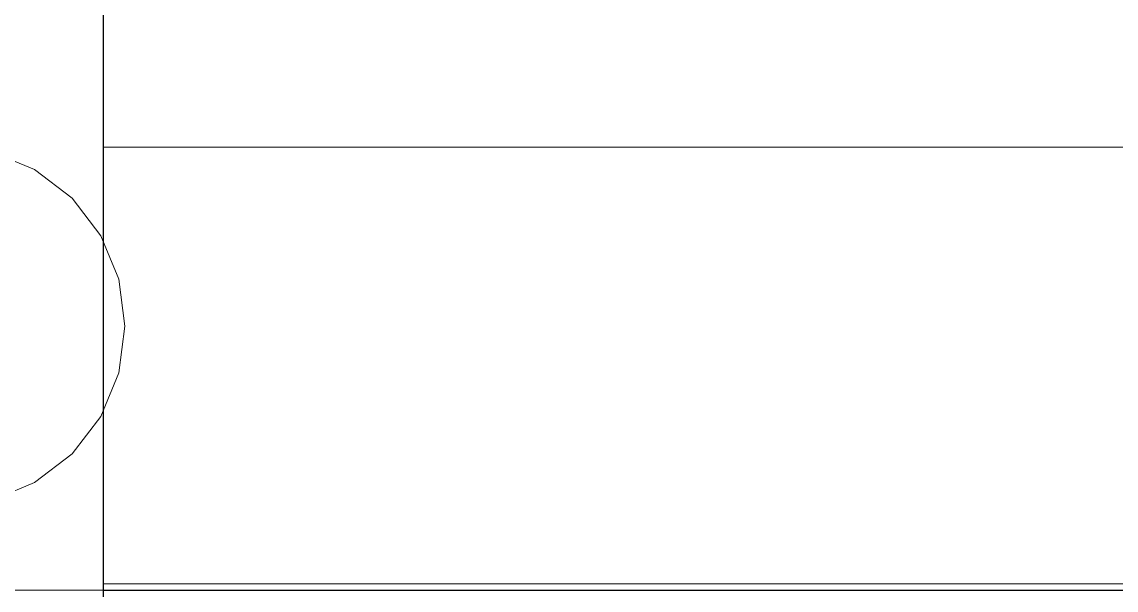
# Model space of a CAD drawing. Header units: millimetres. Extents: x -1 to 471, y -837 to 1.
# Drawn here: x 111.8 to 263, y -715.5 to -636.9 of the extents above; entities that cross this region are included whole.
import ezdxf

# ---------------------------------------------------------------- set-up
doc = ezdxf.new("R2010")
doc.units = ezdxf.units.MM
for name, color, linetype in [('IQ_200_2D', 1, 'Continuous'), ('IQ_200_3D', 1, 'Continuous'), ('IQ_204_3D', 7, 'Continuous'), ('IQ_BLACK_3D', 250, 'Continuous')]:
    doc.layers.add(name, color=color, linetype=linetype)

msp = doc.modelspace()

# ---------------------------------------------------------------- linework, layer by layer
at = {"layer": 'IQ_200_2D'}
for p, q in [((123, -272.5), (123, -768.9)), ((123, -715.52), (347, -715.52))]:
    msp.add_line(p, q, dxfattribs=at)
at = {"layer": 'IQ_200_3D', "linetype": 'Continuous', "lineweight": 5}
for points in [[(347, -723.43, 1147.92), (123, -723.43, 1147.92), (123, -281.68, 1147.92), (347, -281.68, 1147.92)], [(420, -722.48, 1141.96), (50, -722.48, 1141.96), (50, -298.77, 1141.96), (420, -298.77, 1141.96)], [(420, -298.77, 1147.92), (50, -298.77, 1147.92), (50, -722.48, 1147.92), (420, -722.48, 1147.92)], [(347, -654.25, 1303.18), (123, -654.25, 1303.18), (123, -714.64, 1242.79), (347, -714.64, 1242.79)]]:
    msp.add_3dface(points, dxfattribs=at)
for points, invisible_edges in [([(70, -291.94, 1140.87), (50, -715.52, 1140.87), (110, -715.52, 1140.87), (360, -715.52, 1140.87)], 13), ([(70, -291.94, 926), (420, -715.52, 926), (50, -715.52, 926), (50, -291.94, 926)], 1), ([(400, -291.94, 1140.87), (70, -291.94, 1140.87), (360, -715.52, 1140.87)], 15), ([(400, -291.94, 926), (420, -291.94, 926), (420, -715.52, 926), (70, -291.94, 926)], 12), ([(123, -633.03, 1311.97), (123, -640.8, 1310.95), (347, -640.8, 1310.95), (347, -633.03, 1311.97)], 2), ([(347, -640.8, 1310.95), (123, -640.8, 1310.95), (123, -648.03, 1307.95), (347, -648.03, 1307.95)], 5), ([(347, -648.03, 1307.95), (123, -648.03, 1307.95), (123, -654.25, 1303.18), (347, -654.25, 1303.18)], 1), ([(347, -714.64, 1242.79), (123, -714.64, 1242.79), (123, -719.41, 1236.58), (347, -719.41, 1236.58)], 4)]:
    msp.add_3dface(points, dxfattribs=dict(at, invisible_edges=invisible_edges))
at = {"layer": 'IQ_204_3D', "linetype": 'Continuous', "lineweight": 5}
for points, invisible_edges in [([(107.47, -654.85, 900), (113.5, -657.35, 900), (118.68, -661.32, 900), (88.5, -657.35, 900)], 12), ([(113.5, -657.35, 926), (113.5, -657.35, 900), (107.47, -654.85, 900), (107.47, -654.85, 926)], 5), ([(88.5, -657.35, 900), (118.68, -661.32, 900), (76.85, -685.47, 900), (83.32, -661.32, 900)], 7), ([(118.68, -661.32, 926), (118.68, -661.32, 900), (113.5, -657.35, 900), (113.5, -657.35, 926)], 5), ([(107.47, -703.15, 900), (88.5, -700.65, 900), (76.85, -685.47, 900), (118.68, -661.32, 900)], 15), ([(125.15, -672.53, 900), (113.5, -700.65, 900), (107.47, -703.15, 900), (118.68, -661.32, 900)], 13), ([(122.65, -666.5, 926), (122.65, -666.5, 900), (118.68, -661.32, 900), (118.68, -661.32, 926)], 5), ([(125.15, -672.53, 900), (118.68, -661.32, 900), (122.65, -666.5, 900)], 1), ([(125.15, -672.53, 926), (125.15, -672.53, 900), (122.65, -666.5, 900), (122.65, -666.5, 926)], 5), ([(113.5, -700.65, 900), (125.15, -672.53, 900), (126, -679, 900), (125.15, -685.47, 900)], 9), ([(126, -679, 926), (126, -679, 900), (125.15, -672.53, 900), (125.15, -672.53, 926)], 4), ([(125.15, -685.47, 926), (125.15, -685.47, 900), (126, -679, 900), (126, -679, 926)], 1), ([(122.65, -691.5, 900), (118.68, -696.68, 900), (113.5, -700.65, 900), (125.15, -685.47, 900)], 4), ([(122.65, -691.5, 926), (122.65, -691.5, 900), (125.15, -685.47, 900), (125.15, -685.47, 926)], 5), ([(118.68, -696.68, 926), (118.68, -696.68, 900), (122.65, -691.5, 900), (122.65, -691.5, 926)], 5), ([(113.5, -700.65, 926), (113.5, -700.65, 900), (118.68, -696.68, 900), (118.68, -696.68, 926)], 5), ([(107.47, -703.15, 926), (107.47, -703.15, 900), (113.5, -700.65, 900), (113.5, -700.65, 926)], 5)]:
    msp.add_3dface(points, dxfattribs=dict(at, invisible_edges=invisible_edges))
at = {"layer": 'IQ_BLACK_3D', "linetype": 'Continuous', "lineweight": 5, "invisible_edges": 15}
msp.add_3dface([(238.99, -689.52, 1270.24), (237.62, -689.77, 1269.99), (250, -690.6, 1269.15)], dxfattribs=at)

doc.saveas('drawing.dxf')
